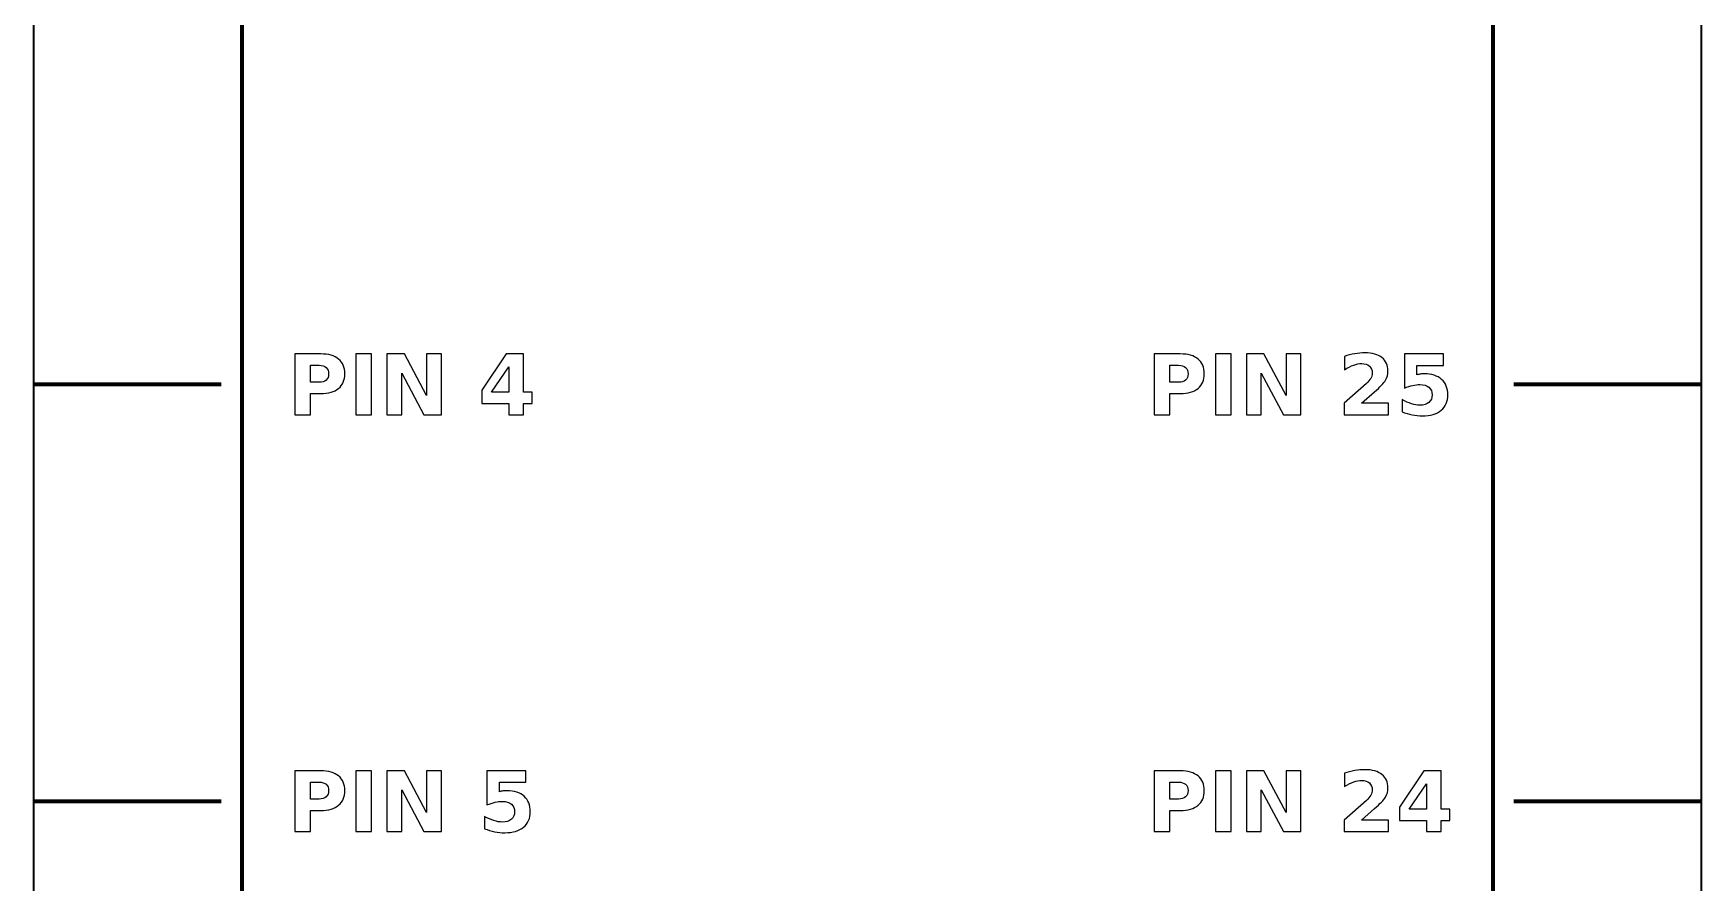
# Model space of a CAD drawing. Header units: centimetres. Extents: x -12.5 to -8.5, y -22.9 to -6.8.
# Drawn here: x -12.5 to -8.5, y -13.045 to -11.008 of the extents above; entities that cross this region are included whole.
import ezdxf

# ---------------------------------------------------------------- set-up
doc = ezdxf.new("R2010")
doc.units = ezdxf.units.CM
doc.header["$MEASUREMENT"] = 0
doc.layers.add('Layer 1', color=7, linetype='Continuous')

msp = doc.modelspace()

# ---------------------------------------------------------------- linework, layer by layer
at = {"layer": 'Layer 1', "color": 7, "lineweight": 35}
msp.add_open_spline([(-12.5, -6.85), (-12.5, -6.85), (-8.5, -6.85), (-8.5, -6.85), (-8.5, -6.85), (-8.5, -6.85), (-8.5, -22.85), (-8.5, -22.85), (-8.5, -22.85), (-8.5, -22.85), (-12.5, -22.85), (-12.5, -22.85), (-12.5, -22.85), (-12.5, -22.85), (-12.5, -6.85), (-12.5, -6.85)], degree=3, knots=[0, 0, 0, 0, 0.25, 0.25, 0.25, 0.25, 0.5, 0.5, 0.5, 0.5, 0.75, 0.75, 0.75, 0.75, 1, 1, 1, 1], dxfattribs=at)
at = {"layer": 'Layer 1', "color": 250, "lineweight": 100}
msp.add_open_spline([(-12, -8.6), (-12, -8.6), (-9, -8.6), (-9, -8.6), (-9, -8.6), (-9, -8.6), (-9, -22), (-9, -22), (-9, -22), (-9, -22), (-12, -22), (-12, -22), (-12, -22), (-12, -22), (-12, -8.6), (-12, -8.6)], degree=3, knots=[0, 0, 0, 0, 0.25, 0.25, 0.25, 0.25, 0.5, 0.5, 0.5, 0.5, 0.75, 0.75, 0.75, 0.75, 1, 1, 1, 1], dxfattribs=at)
at = {"layer": 'Layer 1', "color": 250}
for points, knots in [([(-11.8733, -11.7771), (-11.8733, -11.7771), (-11.8109, -11.7771), (-11.8109, -11.7771), (-11.8109, -11.7771), (-11.79234, -11.7771), (-11.7781, -11.78123), (-11.76817, -11.78947), (-11.76817, -11.78947), (-11.75824, -11.7977), (-11.75327, -11.80943), (-11.75327, -11.82467), (-11.75327, -11.82467), (-11.75327, -11.83993), (-11.75824, -11.8517), (-11.76817, -11.85993), (-11.76817, -11.85993), (-11.7781, -11.86817), (-11.79234, -11.8723), (-11.8109, -11.8723), (-11.8109, -11.8723), (-11.8109, -11.8723), (-11.8357, -11.8723), (-11.8357, -11.8723), (-11.8357, -11.8723), (-11.8357, -11.8723), (-11.8357, -11.9229), (-11.8357, -11.9229), (-11.8357, -11.9229), (-11.8357, -11.9229), (-11.8733, -11.9229), (-11.8733, -11.9229), (-11.8733, -11.9229), (-11.8733, -11.9229), (-11.8733, -11.7771), (-11.8733, -11.7771)], [0, 0, 0, 0, 0.1111111, 0.1111111, 0.1111111, 0.1111111, 0.2222222, 0.2222222, 0.2222222, 0.2222222, 0.3333333, 0.3333333, 0.3333333, 0.3333333, 0.4444444, 0.4444444, 0.4444444, 0.4444444, 0.5555556, 0.5555556, 0.5555556, 0.5555556, 0.6666667, 0.6666667, 0.6666667, 0.6666667, 0.7777778, 0.7777778, 0.7777778, 0.7777778, 0.8888889, 0.8888889, 0.8888889, 0.8888889, 1, 1, 1, 1]), ([(-11.72673, -11.7771), (-11.72673, -11.7771), (-11.68913, -11.7771), (-11.68913, -11.7771), (-11.68913, -11.7771), (-11.68913, -11.7771), (-11.68913, -11.9229), (-11.68913, -11.9229), (-11.68913, -11.9229), (-11.68913, -11.9229), (-11.72673, -11.9229), (-11.72673, -11.9229), (-11.72673, -11.9229), (-11.72673, -11.9229), (-11.72673, -11.7771), (-11.72673, -11.7771)], [0, 0, 0, 0, 0.25, 0.25, 0.25, 0.25, 0.5, 0.5, 0.5, 0.5, 0.75, 0.75, 0.75, 0.75, 1, 1, 1, 1]), ([(-11.65233, -11.7771), (-11.65233, -11.7771), (-11.61033, -11.7771), (-11.61033, -11.7771), (-11.61033, -11.7771), (-11.61033, -11.7771), (-11.5573, -11.8771), (-11.5573, -11.8771), (-11.5573, -11.8771), (-11.5573, -11.8771), (-11.5573, -11.7771), (-11.5573, -11.7771), (-11.5573, -11.7771), (-11.5573, -11.7771), (-11.52167, -11.7771), (-11.52167, -11.7771), (-11.52167, -11.7771), (-11.52167, -11.7771), (-11.52167, -11.9229), (-11.52167, -11.9229), (-11.52167, -11.9229), (-11.52167, -11.9229), (-11.56367, -11.9229), (-11.56367, -11.9229), (-11.56367, -11.9229), (-11.56367, -11.9229), (-11.6167, -11.8229), (-11.6167, -11.8229), (-11.6167, -11.8229), (-11.6167, -11.8229), (-11.6167, -11.9229), (-11.6167, -11.9229), (-11.6167, -11.9229), (-11.6167, -11.9229), (-11.65233, -11.9229), (-11.65233, -11.9229), (-11.65233, -11.9229), (-11.65233, -11.9229), (-11.65233, -11.7771), (-11.65233, -11.7771)], [0, 0, 0, 0, 0.1, 0.1, 0.1, 0.1, 0.2, 0.2, 0.2, 0.2, 0.3, 0.3, 0.3, 0.3, 0.4, 0.4, 0.4, 0.4, 0.5, 0.5, 0.5, 0.5, 0.6, 0.6, 0.6, 0.6, 0.7, 0.7, 0.7, 0.7, 0.8, 0.8, 0.8, 0.8, 0.9, 0.9, 0.9, 0.9, 1, 1, 1, 1]), ([(-11.3663, -11.7771), (-11.3663, -11.7771), (-11.3245, -11.7771), (-11.3245, -11.7771), (-11.3245, -11.7771), (-11.3245, -11.7771), (-11.3245, -11.8691), (-11.3245, -11.8691), (-11.3245, -11.8691), (-11.3245, -11.8691), (-11.3037, -11.8691), (-11.3037, -11.8691), (-11.3037, -11.8691), (-11.3037, -11.8691), (-11.3037, -11.89633), (-11.3037, -11.89633), (-11.3037, -11.89633), (-11.3037, -11.89633), (-11.3245, -11.89633), (-11.3245, -11.89633), (-11.3245, -11.89633), (-11.3245, -11.89633), (-11.3245, -11.9229), (-11.3245, -11.9229), (-11.3245, -11.9229), (-11.3245, -11.9229), (-11.36003, -11.9229), (-11.36003, -11.9229), (-11.36003, -11.9229), (-11.36003, -11.9229), (-11.36003, -11.89633), (-11.36003, -11.89633), (-11.36003, -11.89633), (-11.36003, -11.89633), (-11.4247, -11.89633), (-11.4247, -11.89633), (-11.4247, -11.89633), (-11.4247, -11.89633), (-11.4247, -11.8641), (-11.4247, -11.8641), (-11.4247, -11.8641), (-11.4247, -11.8641), (-11.3663, -11.7771), (-11.3663, -11.7771)], [0, 0, 0, 0, 0.0909091, 0.0909091, 0.0909091, 0.0909091, 0.1818182, 0.1818182, 0.1818182, 0.1818182, 0.2727273, 0.2727273, 0.2727273, 0.2727273, 0.3636364, 0.3636364, 0.3636364, 0.3636364, 0.4545455, 0.4545455, 0.4545455, 0.4545455, 0.5454545, 0.5454545, 0.5454545, 0.5454545, 0.6363636, 0.6363636, 0.6363636, 0.6363636, 0.7272727, 0.7272727, 0.7272727, 0.7272727, 0.8181818, 0.8181818, 0.8181818, 0.8181818, 0.9090909, 0.9090909, 0.9090909, 0.9090909, 1, 1, 1, 1]), ([(-9.81247, -11.7771), (-9.81247, -11.7771), (-9.75007, -11.7771), (-9.75007, -11.7771), (-9.75007, -11.7771), (-9.73151, -11.7771), (-9.71727, -11.78123), (-9.70734, -11.78947), (-9.70734, -11.78947), (-9.69741, -11.7977), (-9.69244, -11.80943), (-9.69244, -11.82467), (-9.69244, -11.82467), (-9.69244, -11.83993), (-9.69741, -11.8517), (-9.70734, -11.85993), (-9.70734, -11.85993), (-9.71727, -11.86817), (-9.73151, -11.8723), (-9.75007, -11.8723), (-9.75007, -11.8723), (-9.75007, -11.8723), (-9.77487, -11.8723), (-9.77487, -11.8723), (-9.77487, -11.8723), (-9.77487, -11.8723), (-9.77487, -11.9229), (-9.77487, -11.9229), (-9.77487, -11.9229), (-9.77487, -11.9229), (-9.81247, -11.9229), (-9.81247, -11.9229), (-9.81247, -11.9229), (-9.81247, -11.9229), (-9.81247, -11.7771), (-9.81247, -11.7771)], [0, 0, 0, 0, 0.1111111, 0.1111111, 0.1111111, 0.1111111, 0.2222222, 0.2222222, 0.2222222, 0.2222222, 0.3333333, 0.3333333, 0.3333333, 0.3333333, 0.4444444, 0.4444444, 0.4444444, 0.4444444, 0.5555556, 0.5555556, 0.5555556, 0.5555556, 0.6666667, 0.6666667, 0.6666667, 0.6666667, 0.7777778, 0.7777778, 0.7777778, 0.7777778, 0.8888889, 0.8888889, 0.8888889, 0.8888889, 1, 1, 1, 1]), ([(-9.6659, -11.7771), (-9.6659, -11.7771), (-9.6283, -11.7771), (-9.6283, -11.7771), (-9.6283, -11.7771), (-9.6283, -11.7771), (-9.6283, -11.9229), (-9.6283, -11.9229), (-9.6283, -11.9229), (-9.6283, -11.9229), (-9.6659, -11.9229), (-9.6659, -11.9229), (-9.6659, -11.9229), (-9.6659, -11.9229), (-9.6659, -11.7771), (-9.6659, -11.7771)], [0, 0, 0, 0, 0.25, 0.25, 0.25, 0.25, 0.5, 0.5, 0.5, 0.5, 0.75, 0.75, 0.75, 0.75, 1, 1, 1, 1]), ([(-9.5915, -11.7771), (-9.5915, -11.7771), (-9.5495, -11.7771), (-9.5495, -11.7771), (-9.5495, -11.7771), (-9.5495, -11.7771), (-9.49647, -11.8771), (-9.49647, -11.8771), (-9.49647, -11.8771), (-9.49647, -11.8771), (-9.49647, -11.7771), (-9.49647, -11.7771), (-9.49647, -11.7771), (-9.49647, -11.7771), (-9.46084, -11.7771), (-9.46084, -11.7771), (-9.46084, -11.7771), (-9.46084, -11.7771), (-9.46084, -11.9229), (-9.46084, -11.9229), (-9.46084, -11.9229), (-9.46084, -11.9229), (-9.50284, -11.9229), (-9.50284, -11.9229), (-9.50284, -11.9229), (-9.50284, -11.9229), (-9.55587, -11.8229), (-9.55587, -11.8229), (-9.55587, -11.8229), (-9.55587, -11.8229), (-9.55587, -11.9229), (-9.55587, -11.9229), (-9.55587, -11.9229), (-9.55587, -11.9229), (-9.5915, -11.9229), (-9.5915, -11.9229), (-9.5915, -11.9229), (-9.5915, -11.9229), (-9.5915, -11.7771), (-9.5915, -11.7771)], [0, 0, 0, 0, 0.1, 0.1, 0.1, 0.1, 0.2, 0.2, 0.2, 0.2, 0.3, 0.3, 0.3, 0.3, 0.4, 0.4, 0.4, 0.4, 0.5, 0.5, 0.5, 0.5, 0.6, 0.6, 0.6, 0.6, 0.7, 0.7, 0.7, 0.7, 0.8, 0.8, 0.8, 0.8, 0.9, 0.9, 0.9, 0.9, 1, 1, 1, 1]), ([(-9.31524, -11.89527), (-9.31524, -11.89527), (-9.25107, -11.89527), (-9.25107, -11.89527), (-9.25107, -11.89527), (-9.25107, -11.89527), (-9.25107, -11.9229), (-9.25107, -11.9229), (-9.25107, -11.9229), (-9.25107, -11.9229), (-9.35704, -11.9229), (-9.35704, -11.9229), (-9.35704, -11.9229), (-9.35704, -11.9229), (-9.35704, -11.89527), (-9.35704, -11.89527), (-9.35704, -11.89527), (-9.35704, -11.89527), (-9.3038, -11.8483), (-9.3038, -11.8483), (-9.3038, -11.8483), (-9.29904, -11.844), (-9.29554, -11.8398), (-9.29327, -11.8357), (-9.29327, -11.8357), (-9.29097, -11.8316), (-9.28984, -11.82733), (-9.28984, -11.8229), (-9.28984, -11.8229), (-9.28984, -11.81607), (-9.29214, -11.81057), (-9.29674, -11.8064), (-9.29674, -11.8064), (-9.3013, -11.80223), (-9.3074, -11.80017), (-9.31504, -11.80017), (-9.31504, -11.80017), (-9.3209, -11.80017), (-9.3273, -11.80143), (-9.33427, -11.80393), (-9.33427, -11.80393), (-9.34124, -11.80643), (-9.3487, -11.81017), (-9.35664, -11.8151), (-9.35664, -11.8151), (-9.35664, -11.8151), (-9.35664, -11.78307), (-9.35664, -11.78307), (-9.35664, -11.78307), (-9.34817, -11.78027), (-9.3398, -11.77813), (-9.33154, -11.77667), (-9.33154, -11.77667), (-9.32327, -11.7752), (-9.31517, -11.77447), (-9.3072, -11.77447), (-9.3072, -11.77447), (-9.28977, -11.77447), (-9.2762, -11.7783), (-9.26654, -11.786), (-9.26654, -11.786), (-9.25687, -11.79367), (-9.25204, -11.80437), (-9.25204, -11.81813), (-9.25204, -11.81813), (-9.25204, -11.82607), (-9.2541, -11.83347), (-9.2582, -11.84033), (-9.2582, -11.84033), (-9.2623, -11.8472), (-9.27094, -11.8564), (-9.28407, -11.86793), (-9.28407, -11.86793), (-9.28407, -11.86793), (-9.31524, -11.89527), (-9.31524, -11.89527)], [0, 0, 0, 0, 0.0526316, 0.0526316, 0.0526316, 0.0526316, 0.1052632, 0.1052632, 0.1052632, 0.1052632, 0.1578947, 0.1578947, 0.1578947, 0.1578947, 0.2105263, 0.2105263, 0.2105263, 0.2105263, 0.2631579, 0.2631579, 0.2631579, 0.2631579, 0.3157895, 0.3157895, 0.3157895, 0.3157895, 0.3684211, 0.3684211, 0.3684211, 0.3684211, 0.4210526, 0.4210526, 0.4210526, 0.4210526, 0.4736842, 0.4736842, 0.4736842, 0.4736842, 0.5263158, 0.5263158, 0.5263158, 0.5263158, 0.5789474, 0.5789474, 0.5789474, 0.5789474, 0.6315789, 0.6315789, 0.6315789, 0.6315789, 0.6842105, 0.6842105, 0.6842105, 0.6842105, 0.7368421, 0.7368421, 0.7368421, 0.7368421, 0.7894737, 0.7894737, 0.7894737, 0.7894737, 0.8421053, 0.8421053, 0.8421053, 0.8421053, 0.8947368, 0.8947368, 0.8947368, 0.8947368, 0.9473684, 0.9473684, 0.9473684, 0.9473684, 1, 1, 1, 1]), ([(-9.2125, -11.7771), (-9.2125, -11.7771), (-9.11903, -11.7771), (-9.11903, -11.7771), (-9.11903, -11.7771), (-9.11903, -11.7771), (-9.11903, -11.80473), (-9.11903, -11.80473), (-9.11903, -11.80473), (-9.11903, -11.80473), (-9.18253, -11.80473), (-9.18253, -11.80473), (-9.18253, -11.80473), (-9.18253, -11.80473), (-9.18253, -11.8273), (-9.18253, -11.8273), (-9.18253, -11.8273), (-9.17967, -11.82653), (-9.1768, -11.82593), (-9.1739, -11.8255), (-9.1739, -11.8255), (-9.171, -11.82507), (-9.16797, -11.82487), (-9.16487, -11.82487), (-9.16487, -11.82487), (-9.14707, -11.82487), (-9.13323, -11.8293), (-9.12333, -11.8382), (-9.12333, -11.8382), (-9.11343, -11.84707), (-9.1085, -11.85947), (-9.1085, -11.87533), (-9.1085, -11.87533), (-9.1085, -11.8911), (-9.1139, -11.90343), (-9.12467, -11.91237), (-9.12467, -11.91237), (-9.13543, -11.92127), (-9.1504, -11.92573), (-9.16953, -11.92573), (-9.16953, -11.92573), (-9.1778, -11.92573), (-9.186, -11.92493), (-9.1941, -11.92333), (-9.1941, -11.92333), (-9.2022, -11.92173), (-9.21027, -11.91933), (-9.21827, -11.91607), (-9.21827, -11.91607), (-9.21827, -11.91607), (-9.21827, -11.88647), (-9.21827, -11.88647), (-9.21827, -11.88647), (-9.21033, -11.89103), (-9.2028, -11.89443), (-9.19567, -11.8967), (-9.19567, -11.8967), (-9.18853, -11.899), (-9.1818, -11.90013), (-9.1755, -11.90013), (-9.1755, -11.90013), (-9.16637, -11.90013), (-9.1592, -11.8979), (-9.15397, -11.89343), (-9.15397, -11.89343), (-9.14873, -11.889), (-9.1461, -11.88297), (-9.1461, -11.87533), (-9.1461, -11.87533), (-9.1461, -11.86767), (-9.14873, -11.86163), (-9.15397, -11.8572), (-9.15397, -11.8572), (-9.1592, -11.85277), (-9.16637, -11.85057), (-9.1755, -11.85057), (-9.1755, -11.85057), (-9.1809, -11.85057), (-9.18667, -11.85127), (-9.19277, -11.85267), (-9.19277, -11.85267), (-9.1989, -11.85407), (-9.20547, -11.85623), (-9.2125, -11.85917), (-9.2125, -11.85917), (-9.2125, -11.85917), (-9.2125, -11.7771), (-9.2125, -11.7771)], [0, 0, 0, 0, 0.0454545, 0.0454545, 0.0454545, 0.0454545, 0.0909091, 0.0909091, 0.0909091, 0.0909091, 0.1363636, 0.1363636, 0.1363636, 0.1363636, 0.1818182, 0.1818182, 0.1818182, 0.1818182, 0.2272727, 0.2272727, 0.2272727, 0.2272727, 0.2727273, 0.2727273, 0.2727273, 0.2727273, 0.3181818, 0.3181818, 0.3181818, 0.3181818, 0.3636364, 0.3636364, 0.3636364, 0.3636364, 0.4090909, 0.4090909, 0.4090909, 0.4090909, 0.4545455, 0.4545455, 0.4545455, 0.4545455, 0.5, 0.5, 0.5, 0.5, 0.5454545, 0.5454545, 0.5454545, 0.5454545, 0.5909091, 0.5909091, 0.5909091, 0.5909091, 0.6363636, 0.6363636, 0.6363636, 0.6363636, 0.6818182, 0.6818182, 0.6818182, 0.6818182, 0.7272727, 0.7272727, 0.7272727, 0.7272727, 0.7727273, 0.7727273, 0.7727273, 0.7727273, 0.8181818, 0.8181818, 0.8181818, 0.8181818, 0.8636364, 0.8636364, 0.8636364, 0.8636364, 0.9090909, 0.9090909, 0.9090909, 0.9090909, 0.9545455, 0.9545455, 0.9545455, 0.9545455, 1, 1, 1, 1]), ([(-11.8357, -11.80433), (-11.8357, -11.80433), (-11.8357, -11.84507), (-11.8357, -11.84507), (-11.8357, -11.84507), (-11.8357, -11.84507), (-11.8149, -11.84507), (-11.8149, -11.84507), (-11.8149, -11.84507), (-11.8076, -11.84507), (-11.80197, -11.8433), (-11.798, -11.83973), (-11.798, -11.83973), (-11.79404, -11.8362), (-11.79204, -11.83117), (-11.79204, -11.82467), (-11.79204, -11.82467), (-11.79204, -11.81813), (-11.79404, -11.81313), (-11.798, -11.8096), (-11.798, -11.8096), (-11.80197, -11.8061), (-11.8076, -11.80433), (-11.8149, -11.80433), (-11.8149, -11.80433), (-11.8149, -11.80433), (-11.8357, -11.80433), (-11.8357, -11.80433)], [0, 0, 0, 0, 0.1428571, 0.1428571, 0.1428571, 0.1428571, 0.2857143, 0.2857143, 0.2857143, 0.2857143, 0.4285714, 0.4285714, 0.4285714, 0.4285714, 0.5714286, 0.5714286, 0.5714286, 0.5714286, 0.7142857, 0.7142857, 0.7142857, 0.7142857, 0.8571429, 0.8571429, 0.8571429, 0.8571429, 1, 1, 1, 1]), ([(-11.36003, -11.80807), (-11.36003, -11.80807), (-11.40127, -11.8691), (-11.40127, -11.8691), (-11.40127, -11.8691), (-11.40127, -11.8691), (-11.36003, -11.8691), (-11.36003, -11.8691), (-11.36003, -11.8691), (-11.36003, -11.8691), (-11.36003, -11.80807), (-11.36003, -11.80807)], [0, 0, 0, 0, 0.3333333, 0.3333333, 0.3333333, 0.3333333, 0.6666667, 0.6666667, 0.6666667, 0.6666667, 1, 1, 1, 1]), ([(-9.77487, -11.80433), (-9.77487, -11.80433), (-9.77487, -11.84507), (-9.77487, -11.84507), (-9.77487, -11.84507), (-9.77487, -11.84507), (-9.75407, -11.84507), (-9.75407, -11.84507), (-9.75407, -11.84507), (-9.74677, -11.84507), (-9.74114, -11.8433), (-9.73717, -11.83973), (-9.73717, -11.83973), (-9.73321, -11.8362), (-9.73121, -11.83117), (-9.73121, -11.82467), (-9.73121, -11.82467), (-9.73121, -11.81813), (-9.73321, -11.81313), (-9.73717, -11.8096), (-9.73717, -11.8096), (-9.74114, -11.8061), (-9.74677, -11.80433), (-9.75407, -11.80433), (-9.75407, -11.80433), (-9.75407, -11.80433), (-9.77487, -11.80433), (-9.77487, -11.80433)], [0, 0, 0, 0, 0.1428571, 0.1428571, 0.1428571, 0.1428571, 0.2857143, 0.2857143, 0.2857143, 0.2857143, 0.4285714, 0.4285714, 0.4285714, 0.4285714, 0.5714286, 0.5714286, 0.5714286, 0.5714286, 0.7142857, 0.7142857, 0.7142857, 0.7142857, 0.8571429, 0.8571429, 0.8571429, 0.8571429, 1, 1, 1, 1]), ([(-11.8733, -12.7771), (-11.8733, -12.7771), (-11.8109, -12.7771), (-11.8109, -12.7771), (-11.8109, -12.7771), (-11.79234, -12.7771), (-11.7781, -12.78123), (-11.76817, -12.78947), (-11.76817, -12.78947), (-11.75824, -12.7977), (-11.75327, -12.80943), (-11.75327, -12.82467), (-11.75327, -12.82467), (-11.75327, -12.83993), (-11.75824, -12.8517), (-11.76817, -12.85993), (-11.76817, -12.85993), (-11.7781, -12.86817), (-11.79234, -12.8723), (-11.8109, -12.8723), (-11.8109, -12.8723), (-11.8109, -12.8723), (-11.8357, -12.8723), (-11.8357, -12.8723), (-11.8357, -12.8723), (-11.8357, -12.8723), (-11.8357, -12.9229), (-11.8357, -12.9229), (-11.8357, -12.9229), (-11.8357, -12.9229), (-11.8733, -12.9229), (-11.8733, -12.9229), (-11.8733, -12.9229), (-11.8733, -12.9229), (-11.8733, -12.7771), (-11.8733, -12.7771)], [0, 0, 0, 0, 0.1111111, 0.1111111, 0.1111111, 0.1111111, 0.2222222, 0.2222222, 0.2222222, 0.2222222, 0.3333333, 0.3333333, 0.3333333, 0.3333333, 0.4444444, 0.4444444, 0.4444444, 0.4444444, 0.5555556, 0.5555556, 0.5555556, 0.5555556, 0.6666667, 0.6666667, 0.6666667, 0.6666667, 0.7777778, 0.7777778, 0.7777778, 0.7777778, 0.8888889, 0.8888889, 0.8888889, 0.8888889, 1, 1, 1, 1]), ([(-11.72673, -12.7771), (-11.72673, -12.7771), (-11.68913, -12.7771), (-11.68913, -12.7771), (-11.68913, -12.7771), (-11.68913, -12.7771), (-11.68913, -12.9229), (-11.68913, -12.9229), (-11.68913, -12.9229), (-11.68913, -12.9229), (-11.72673, -12.9229), (-11.72673, -12.9229), (-11.72673, -12.9229), (-11.72673, -12.9229), (-11.72673, -12.7771), (-11.72673, -12.7771)], [0, 0, 0, 0, 0.25, 0.25, 0.25, 0.25, 0.5, 0.5, 0.5, 0.5, 0.75, 0.75, 0.75, 0.75, 1, 1, 1, 1]), ([(-11.65233, -12.7771), (-11.65233, -12.7771), (-11.61033, -12.7771), (-11.61033, -12.7771), (-11.61033, -12.7771), (-11.61033, -12.7771), (-11.5573, -12.8771), (-11.5573, -12.8771), (-11.5573, -12.8771), (-11.5573, -12.8771), (-11.5573, -12.7771), (-11.5573, -12.7771), (-11.5573, -12.7771), (-11.5573, -12.7771), (-11.52167, -12.7771), (-11.52167, -12.7771), (-11.52167, -12.7771), (-11.52167, -12.7771), (-11.52167, -12.9229), (-11.52167, -12.9229), (-11.52167, -12.9229), (-11.52167, -12.9229), (-11.56367, -12.9229), (-11.56367, -12.9229), (-11.56367, -12.9229), (-11.56367, -12.9229), (-11.6167, -12.8229), (-11.6167, -12.8229), (-11.6167, -12.8229), (-11.6167, -12.8229), (-11.6167, -12.9229), (-11.6167, -12.9229), (-11.6167, -12.9229), (-11.6167, -12.9229), (-11.65233, -12.9229), (-11.65233, -12.9229), (-11.65233, -12.9229), (-11.65233, -12.9229), (-11.65233, -12.7771), (-11.65233, -12.7771)], [0, 0, 0, 0, 0.1, 0.1, 0.1, 0.1, 0.2, 0.2, 0.2, 0.2, 0.3, 0.3, 0.3, 0.3, 0.4, 0.4, 0.4, 0.4, 0.5, 0.5, 0.5, 0.5, 0.6, 0.6, 0.6, 0.6, 0.7, 0.7, 0.7, 0.7, 0.8, 0.8, 0.8, 0.8, 0.9, 0.9, 0.9, 0.9, 1, 1, 1, 1]), ([(-11.4125, -12.7771), (-11.4125, -12.7771), (-11.31903, -12.7771), (-11.31903, -12.7771), (-11.31903, -12.7771), (-11.31903, -12.7771), (-11.31903, -12.80473), (-11.31903, -12.80473), (-11.31903, -12.80473), (-11.31903, -12.80473), (-11.38253, -12.80473), (-11.38253, -12.80473), (-11.38253, -12.80473), (-11.38253, -12.80473), (-11.38253, -12.8273), (-11.38253, -12.8273), (-11.38253, -12.8273), (-11.37967, -12.82653), (-11.3768, -12.82593), (-11.3739, -12.8255), (-11.3739, -12.8255), (-11.371, -12.82507), (-11.36797, -12.82487), (-11.36487, -12.82487), (-11.36487, -12.82487), (-11.34707, -12.82487), (-11.33323, -12.8293), (-11.32333, -12.8382), (-11.32333, -12.8382), (-11.31343, -12.84707), (-11.3085, -12.85947), (-11.3085, -12.87533), (-11.3085, -12.87533), (-11.3085, -12.8911), (-11.3139, -12.90343), (-11.32467, -12.91237), (-11.32467, -12.91237), (-11.33543, -12.92127), (-11.3504, -12.92573), (-11.36953, -12.92573), (-11.36953, -12.92573), (-11.3778, -12.92573), (-11.386, -12.92493), (-11.3941, -12.92333), (-11.3941, -12.92333), (-11.4022, -12.92173), (-11.41027, -12.91933), (-11.41827, -12.91607), (-11.41827, -12.91607), (-11.41827, -12.91607), (-11.41827, -12.88647), (-11.41827, -12.88647), (-11.41827, -12.88647), (-11.41033, -12.89103), (-11.4028, -12.89443), (-11.39567, -12.8967), (-11.39567, -12.8967), (-11.38853, -12.899), (-11.3818, -12.90013), (-11.3755, -12.90013), (-11.3755, -12.90013), (-11.36637, -12.90013), (-11.3592, -12.8979), (-11.35397, -12.89343), (-11.35397, -12.89343), (-11.34873, -12.889), (-11.3461, -12.88297), (-11.3461, -12.87533), (-11.3461, -12.87533), (-11.3461, -12.86767), (-11.34873, -12.86163), (-11.35397, -12.8572), (-11.35397, -12.8572), (-11.3592, -12.85277), (-11.36637, -12.85057), (-11.3755, -12.85057), (-11.3755, -12.85057), (-11.3809, -12.85057), (-11.38667, -12.85127), (-11.39277, -12.85267), (-11.39277, -12.85267), (-11.3989, -12.85407), (-11.40547, -12.85623), (-11.4125, -12.85917), (-11.4125, -12.85917), (-11.4125, -12.85917), (-11.4125, -12.7771), (-11.4125, -12.7771)], [0, 0, 0, 0, 0.0454545, 0.0454545, 0.0454545, 0.0454545, 0.0909091, 0.0909091, 0.0909091, 0.0909091, 0.1363636, 0.1363636, 0.1363636, 0.1363636, 0.1818182, 0.1818182, 0.1818182, 0.1818182, 0.2272727, 0.2272727, 0.2272727, 0.2272727, 0.2727273, 0.2727273, 0.2727273, 0.2727273, 0.3181818, 0.3181818, 0.3181818, 0.3181818, 0.3636364, 0.3636364, 0.3636364, 0.3636364, 0.4090909, 0.4090909, 0.4090909, 0.4090909, 0.4545455, 0.4545455, 0.4545455, 0.4545455, 0.5, 0.5, 0.5, 0.5, 0.5454545, 0.5454545, 0.5454545, 0.5454545, 0.5909091, 0.5909091, 0.5909091, 0.5909091, 0.6363636, 0.6363636, 0.6363636, 0.6363636, 0.6818182, 0.6818182, 0.6818182, 0.6818182, 0.7272727, 0.7272727, 0.7272727, 0.7272727, 0.7727273, 0.7727273, 0.7727273, 0.7727273, 0.8181818, 0.8181818, 0.8181818, 0.8181818, 0.8636364, 0.8636364, 0.8636364, 0.8636364, 0.9090909, 0.9090909, 0.9090909, 0.9090909, 0.9545455, 0.9545455, 0.9545455, 0.9545455, 1, 1, 1, 1]), ([(-9.81247, -12.7771), (-9.81247, -12.7771), (-9.75007, -12.7771), (-9.75007, -12.7771), (-9.75007, -12.7771), (-9.73151, -12.7771), (-9.71727, -12.78123), (-9.70734, -12.78947), (-9.70734, -12.78947), (-9.69741, -12.7977), (-9.69244, -12.80943), (-9.69244, -12.82467), (-9.69244, -12.82467), (-9.69244, -12.83993), (-9.69741, -12.8517), (-9.70734, -12.85993), (-9.70734, -12.85993), (-9.71727, -12.86817), (-9.73151, -12.8723), (-9.75007, -12.8723), (-9.75007, -12.8723), (-9.75007, -12.8723), (-9.77487, -12.8723), (-9.77487, -12.8723), (-9.77487, -12.8723), (-9.77487, -12.8723), (-9.77487, -12.9229), (-9.77487, -12.9229), (-9.77487, -12.9229), (-9.77487, -12.9229), (-9.81247, -12.9229), (-9.81247, -12.9229), (-9.81247, -12.9229), (-9.81247, -12.9229), (-9.81247, -12.7771), (-9.81247, -12.7771)], [0, 0, 0, 0, 0.1111111, 0.1111111, 0.1111111, 0.1111111, 0.2222222, 0.2222222, 0.2222222, 0.2222222, 0.3333333, 0.3333333, 0.3333333, 0.3333333, 0.4444444, 0.4444444, 0.4444444, 0.4444444, 0.5555556, 0.5555556, 0.5555556, 0.5555556, 0.6666667, 0.6666667, 0.6666667, 0.6666667, 0.7777778, 0.7777778, 0.7777778, 0.7777778, 0.8888889, 0.8888889, 0.8888889, 0.8888889, 1, 1, 1, 1]), ([(-9.6659, -12.7771), (-9.6659, -12.7771), (-9.6283, -12.7771), (-9.6283, -12.7771), (-9.6283, -12.7771), (-9.6283, -12.7771), (-9.6283, -12.9229), (-9.6283, -12.9229), (-9.6283, -12.9229), (-9.6283, -12.9229), (-9.6659, -12.9229), (-9.6659, -12.9229), (-9.6659, -12.9229), (-9.6659, -12.9229), (-9.6659, -12.7771), (-9.6659, -12.7771)], [0, 0, 0, 0, 0.25, 0.25, 0.25, 0.25, 0.5, 0.5, 0.5, 0.5, 0.75, 0.75, 0.75, 0.75, 1, 1, 1, 1]), ([(-9.5915, -12.7771), (-9.5915, -12.7771), (-9.5495, -12.7771), (-9.5495, -12.7771), (-9.5495, -12.7771), (-9.5495, -12.7771), (-9.49647, -12.8771), (-9.49647, -12.8771), (-9.49647, -12.8771), (-9.49647, -12.8771), (-9.49647, -12.7771), (-9.49647, -12.7771), (-9.49647, -12.7771), (-9.49647, -12.7771), (-9.46084, -12.7771), (-9.46084, -12.7771), (-9.46084, -12.7771), (-9.46084, -12.7771), (-9.46084, -12.9229), (-9.46084, -12.9229), (-9.46084, -12.9229), (-9.46084, -12.9229), (-9.50284, -12.9229), (-9.50284, -12.9229), (-9.50284, -12.9229), (-9.50284, -12.9229), (-9.55587, -12.8229), (-9.55587, -12.8229), (-9.55587, -12.8229), (-9.55587, -12.8229), (-9.55587, -12.9229), (-9.55587, -12.9229), (-9.55587, -12.9229), (-9.55587, -12.9229), (-9.5915, -12.9229), (-9.5915, -12.9229), (-9.5915, -12.9229), (-9.5915, -12.9229), (-9.5915, -12.7771), (-9.5915, -12.7771)], [0, 0, 0, 0, 0.1, 0.1, 0.1, 0.1, 0.2, 0.2, 0.2, 0.2, 0.3, 0.3, 0.3, 0.3, 0.4, 0.4, 0.4, 0.4, 0.5, 0.5, 0.5, 0.5, 0.6, 0.6, 0.6, 0.6, 0.7, 0.7, 0.7, 0.7, 0.8, 0.8, 0.8, 0.8, 0.9, 0.9, 0.9, 0.9, 1, 1, 1, 1]), ([(-9.31524, -12.89527), (-9.31524, -12.89527), (-9.25107, -12.89527), (-9.25107, -12.89527), (-9.25107, -12.89527), (-9.25107, -12.89527), (-9.25107, -12.9229), (-9.25107, -12.9229), (-9.25107, -12.9229), (-9.25107, -12.9229), (-9.35704, -12.9229), (-9.35704, -12.9229), (-9.35704, -12.9229), (-9.35704, -12.9229), (-9.35704, -12.89527), (-9.35704, -12.89527), (-9.35704, -12.89527), (-9.35704, -12.89527), (-9.3038, -12.8483), (-9.3038, -12.8483), (-9.3038, -12.8483), (-9.29904, -12.844), (-9.29554, -12.8398), (-9.29327, -12.8357), (-9.29327, -12.8357), (-9.29097, -12.8316), (-9.28984, -12.82733), (-9.28984, -12.8229), (-9.28984, -12.8229), (-9.28984, -12.81607), (-9.29214, -12.81057), (-9.29674, -12.8064), (-9.29674, -12.8064), (-9.3013, -12.80223), (-9.3074, -12.80017), (-9.31504, -12.80017), (-9.31504, -12.80017), (-9.3209, -12.80017), (-9.3273, -12.80143), (-9.33427, -12.80393), (-9.33427, -12.80393), (-9.34124, -12.80643), (-9.3487, -12.81017), (-9.35664, -12.8151), (-9.35664, -12.8151), (-9.35664, -12.8151), (-9.35664, -12.78307), (-9.35664, -12.78307), (-9.35664, -12.78307), (-9.34817, -12.78027), (-9.3398, -12.77813), (-9.33154, -12.77667), (-9.33154, -12.77667), (-9.32327, -12.7752), (-9.31517, -12.77447), (-9.3072, -12.77447), (-9.3072, -12.77447), (-9.28977, -12.77447), (-9.2762, -12.7783), (-9.26654, -12.786), (-9.26654, -12.786), (-9.25687, -12.79367), (-9.25204, -12.80437), (-9.25204, -12.81813), (-9.25204, -12.81813), (-9.25204, -12.82607), (-9.2541, -12.83347), (-9.2582, -12.84033), (-9.2582, -12.84033), (-9.2623, -12.8472), (-9.27094, -12.8564), (-9.28407, -12.86793), (-9.28407, -12.86793), (-9.28407, -12.86793), (-9.31524, -12.89527), (-9.31524, -12.89527)], [0, 0, 0, 0, 0.0526316, 0.0526316, 0.0526316, 0.0526316, 0.1052632, 0.1052632, 0.1052632, 0.1052632, 0.1578947, 0.1578947, 0.1578947, 0.1578947, 0.2105263, 0.2105263, 0.2105263, 0.2105263, 0.2631579, 0.2631579, 0.2631579, 0.2631579, 0.3157895, 0.3157895, 0.3157895, 0.3157895, 0.3684211, 0.3684211, 0.3684211, 0.3684211, 0.4210526, 0.4210526, 0.4210526, 0.4210526, 0.4736842, 0.4736842, 0.4736842, 0.4736842, 0.5263158, 0.5263158, 0.5263158, 0.5263158, 0.5789474, 0.5789474, 0.5789474, 0.5789474, 0.6315789, 0.6315789, 0.6315789, 0.6315789, 0.6842105, 0.6842105, 0.6842105, 0.6842105, 0.7368421, 0.7368421, 0.7368421, 0.7368421, 0.7894737, 0.7894737, 0.7894737, 0.7894737, 0.8421053, 0.8421053, 0.8421053, 0.8421053, 0.8947368, 0.8947368, 0.8947368, 0.8947368, 0.9473684, 0.9473684, 0.9473684, 0.9473684, 1, 1, 1, 1]), ([(-9.1663, -12.7771), (-9.1663, -12.7771), (-9.1245, -12.7771), (-9.1245, -12.7771), (-9.1245, -12.7771), (-9.1245, -12.7771), (-9.1245, -12.8691), (-9.1245, -12.8691), (-9.1245, -12.8691), (-9.1245, -12.8691), (-9.1037, -12.8691), (-9.1037, -12.8691), (-9.1037, -12.8691), (-9.1037, -12.8691), (-9.1037, -12.89633), (-9.1037, -12.89633), (-9.1037, -12.89633), (-9.1037, -12.89633), (-9.1245, -12.89633), (-9.1245, -12.89633), (-9.1245, -12.89633), (-9.1245, -12.89633), (-9.1245, -12.9229), (-9.1245, -12.9229), (-9.1245, -12.9229), (-9.1245, -12.9229), (-9.16003, -12.9229), (-9.16003, -12.9229), (-9.16003, -12.9229), (-9.16003, -12.9229), (-9.16003, -12.89633), (-9.16003, -12.89633), (-9.16003, -12.89633), (-9.16003, -12.89633), (-9.2247, -12.89633), (-9.2247, -12.89633), (-9.2247, -12.89633), (-9.2247, -12.89633), (-9.2247, -12.8641), (-9.2247, -12.8641), (-9.2247, -12.8641), (-9.2247, -12.8641), (-9.1663, -12.7771), (-9.1663, -12.7771)], [0, 0, 0, 0, 0.0909091, 0.0909091, 0.0909091, 0.0909091, 0.1818182, 0.1818182, 0.1818182, 0.1818182, 0.2727273, 0.2727273, 0.2727273, 0.2727273, 0.3636364, 0.3636364, 0.3636364, 0.3636364, 0.4545455, 0.4545455, 0.4545455, 0.4545455, 0.5454545, 0.5454545, 0.5454545, 0.5454545, 0.6363636, 0.6363636, 0.6363636, 0.6363636, 0.7272727, 0.7272727, 0.7272727, 0.7272727, 0.8181818, 0.8181818, 0.8181818, 0.8181818, 0.9090909, 0.9090909, 0.9090909, 0.9090909, 1, 1, 1, 1]), ([(-11.8357, -12.80433), (-11.8357, -12.80433), (-11.8357, -12.84507), (-11.8357, -12.84507), (-11.8357, -12.84507), (-11.8357, -12.84507), (-11.8149, -12.84507), (-11.8149, -12.84507), (-11.8149, -12.84507), (-11.8076, -12.84507), (-11.80197, -12.8433), (-11.798, -12.83973), (-11.798, -12.83973), (-11.79404, -12.8362), (-11.79204, -12.83117), (-11.79204, -12.82467), (-11.79204, -12.82467), (-11.79204, -12.81813), (-11.79404, -12.81313), (-11.798, -12.8096), (-11.798, -12.8096), (-11.80197, -12.8061), (-11.8076, -12.80433), (-11.8149, -12.80433), (-11.8149, -12.80433), (-11.8149, -12.80433), (-11.8357, -12.80433), (-11.8357, -12.80433)], [0, 0, 0, 0, 0.1428571, 0.1428571, 0.1428571, 0.1428571, 0.2857143, 0.2857143, 0.2857143, 0.2857143, 0.4285714, 0.4285714, 0.4285714, 0.4285714, 0.5714286, 0.5714286, 0.5714286, 0.5714286, 0.7142857, 0.7142857, 0.7142857, 0.7142857, 0.8571429, 0.8571429, 0.8571429, 0.8571429, 1, 1, 1, 1]), ([(-9.77487, -12.80433), (-9.77487, -12.80433), (-9.77487, -12.84507), (-9.77487, -12.84507), (-9.77487, -12.84507), (-9.77487, -12.84507), (-9.75407, -12.84507), (-9.75407, -12.84507), (-9.75407, -12.84507), (-9.74677, -12.84507), (-9.74114, -12.8433), (-9.73717, -12.83973), (-9.73717, -12.83973), (-9.73321, -12.8362), (-9.73121, -12.83117), (-9.73121, -12.82467), (-9.73121, -12.82467), (-9.73121, -12.81813), (-9.73321, -12.81313), (-9.73717, -12.8096), (-9.73717, -12.8096), (-9.74114, -12.8061), (-9.74677, -12.80433), (-9.75407, -12.80433), (-9.75407, -12.80433), (-9.75407, -12.80433), (-9.77487, -12.80433), (-9.77487, -12.80433)], [0, 0, 0, 0, 0.1428571, 0.1428571, 0.1428571, 0.1428571, 0.2857143, 0.2857143, 0.2857143, 0.2857143, 0.4285714, 0.4285714, 0.4285714, 0.4285714, 0.5714286, 0.5714286, 0.5714286, 0.5714286, 0.7142857, 0.7142857, 0.7142857, 0.7142857, 0.8571429, 0.8571429, 0.8571429, 0.8571429, 1, 1, 1, 1]), ([(-9.16003, -12.80807), (-9.16003, -12.80807), (-9.20127, -12.8691), (-9.20127, -12.8691), (-9.20127, -12.8691), (-9.20127, -12.8691), (-9.16003, -12.8691), (-9.16003, -12.8691), (-9.16003, -12.8691), (-9.16003, -12.8691), (-9.16003, -12.80807), (-9.16003, -12.80807)], [0, 0, 0, 0, 0.3333333, 0.3333333, 0.3333333, 0.3333333, 0.6666667, 0.6666667, 0.6666667, 0.6666667, 1, 1, 1, 1])]:
    msp.add_open_spline(points, degree=3, knots=knots, dxfattribs=at)
at = {"layer": 'Layer 1', "color": 250, "lineweight": 106}
for points in [[(-12.5, -11.85), (-12.5, -11.85), (-12.05001, -11.84998), (-12.05001, -11.84998)], [(-8.95, -11.85), (-8.95, -11.85), (-8.50001, -11.84998), (-8.50001, -11.84998)], [(-12.5, -12.85), (-12.5, -12.85), (-12.05001, -12.84998), (-12.05001, -12.84998)], [(-8.95, -12.85), (-8.95, -12.85), (-8.50001, -12.84998), (-8.50001, -12.84998)]]:
    msp.add_open_spline(points, degree=3, dxfattribs=at)

doc.saveas('drawing.dxf')
